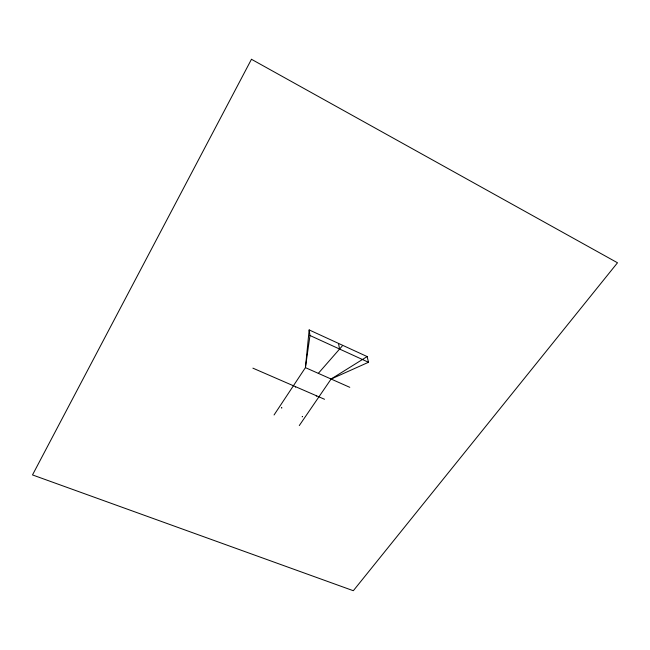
<?xml version="1.0" encoding="UTF-8"?>
<svg xmlns="http://www.w3.org/2000/svg" width="650" height="650" viewBox="0 0 650 650"><rect width="100%" height="100%" fill="white"/><g stroke="black" fill="none" stroke-linecap="round" stroke-linejoin="round"><path stroke-width="0.97" d="M295.441 386.783L295.588 387.156M299.284 425.563L331.102 379.031L368.501 362.277L367.144 356.566L309.164 329.916L305.427 367.632L274.056 414.976M309.164 329.916L309.977 335.498L305.427 367.632L349.789 387.327M316.591 395.98L316.257 396.126M281.548 407.696L281.653 408.159L281.889 407.794M318.329 373.36L342.201 346.06M331.102 379.031L367.144 356.566M302.388 416.479L302.169 416.845L302.51 416.577M252.891 368.152L324.545 399.279M309.977 335.498L368.501 362.277M338.496 343.395L339.584 349.05M251.461 59.28L32.5 474.931L353.324 590.72L617.5 262.779L251.461 59.28"/></g></svg>
